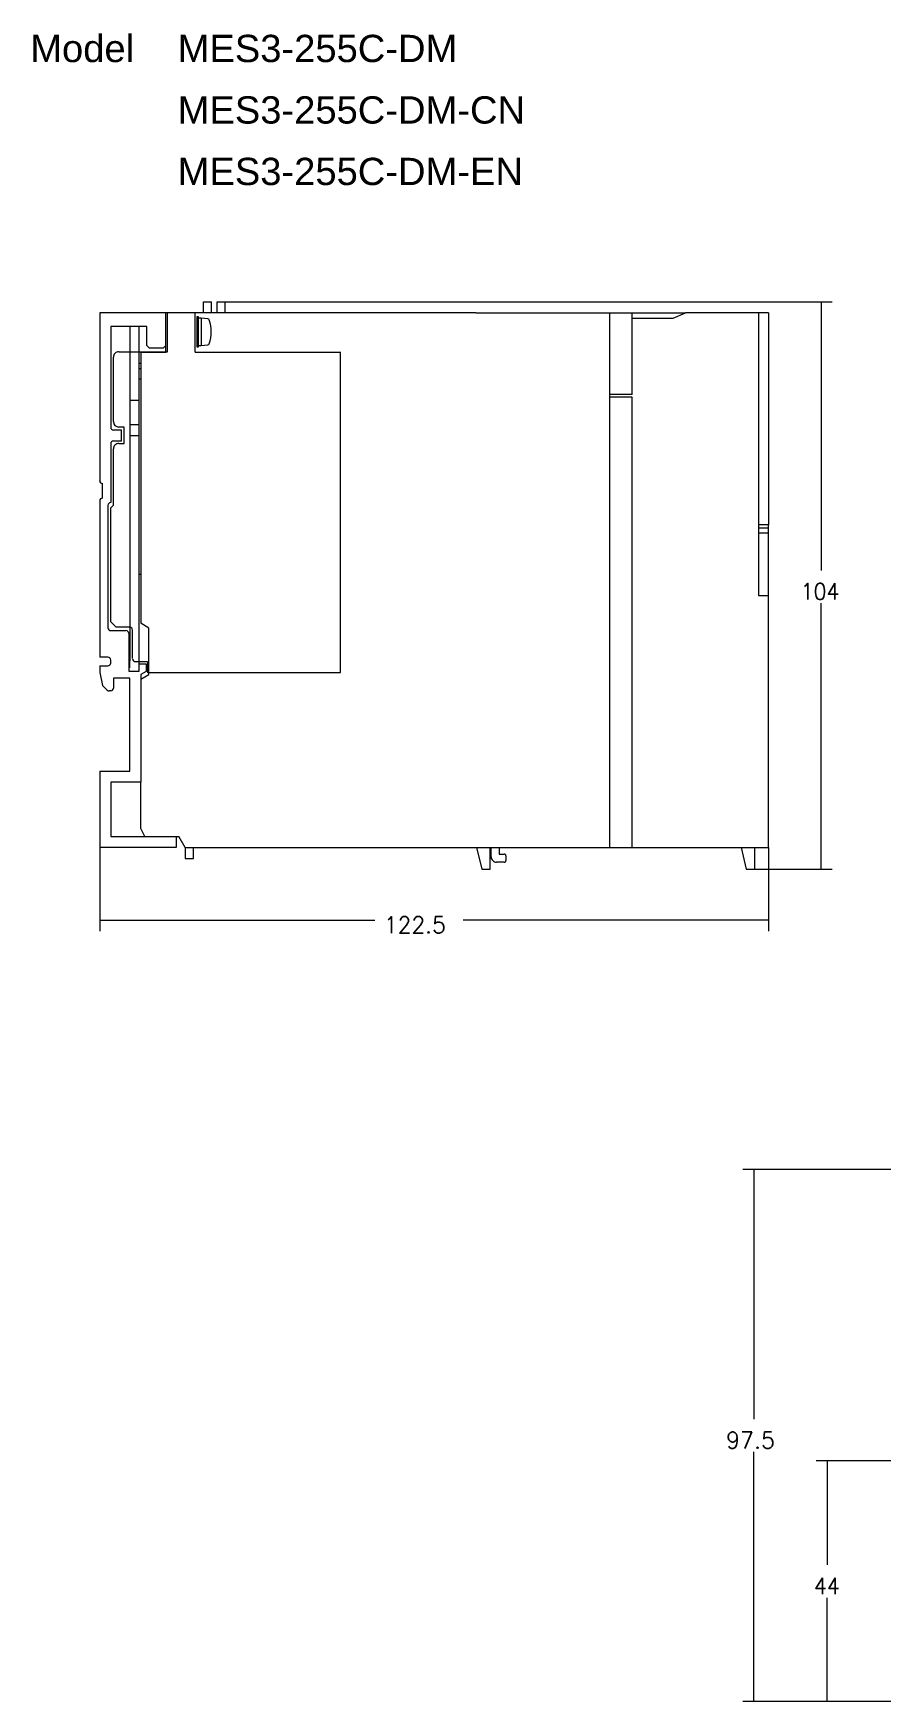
# Model space of a CAD drawing. Header units: millimetres. Extents: x 197 to 565, y 193 to 519.
# Drawn here: x 197 to 352.2, y 213.3 to 519 of the extents above; entities that cross this region are included whole.
import ezdxf

# ---------------------------------------------------------------- set-up
doc = ezdxf.new("R2010")
doc.units = ezdxf.units.MM
doc.layers.add('Top$1', color=7, linetype='Continuous', true_color=0xffffff)
doc.styles.add('Arial Unicode MS', font='Arial Unicode MS')
doc.styles.add('ideas_kanji', font='simplex.shx', dxfattribs={"bigfont": 'bigfont.shx'})
doc.dimstyles.get("Standard").update_dxf_attribs({"dimtxt": 0.18, "dimasz": 0.18, "dimexe": 0.18, "dimexo": 0.0625, "dimgap": 0.09, "dimtad": 0, "dimtih": 1, "dimtoh": 1, "dimdec": 4, "dimzin": 0, "dimdsep": 46, "dimtxsty": 'Standard', "dimcen": 0.09, "dimadec": 0, "dimazin": 0, "dimtfac": 1, "dimtdec": 4, "dimtofl": 0, "dimtmove": 0, "dimatfit": 3, "dimfxl": 1, "dimtolj": 1, "dimtzin": 0, "dimarcsym": 0})

# ---------------------------------------------------------------- blocks, each defined once
blk = doc.blocks.new('_U1')
at = {"color": 7, "lineweight": 13, "transparency": 16777216}
for p, q in [((209.186359, 369.845194), (209.186359, 354.500379)), ((331.686364, 369.845194), (331.686364, 354.500379)), ((209.186359, 356.500379), (259.577508, 356.500379)), ((331.686364, 356.500379), (275.777508, 356.500379))]:
    blk.add_line(p, q, dxfattribs=at)
at = {"color": 7, "linetype": 'Continuous', "lineweight": 13, "transparency": 16777216, "insert": (261.236508, 354.167637), "char_height": 3, "attachment_point": 7, "line_spacing_factor": 1.204819, "style": 'ideas_kanji'}
blk.add_mtext('\\W0.9799;122.5', dxfattribs=at)
blk = doc.blocks.new('_None')
blk = doc.blocks.new('_U2')
at = {"color": 7, "lineweight": 13, "transparency": 16777216}
for p, q in [((398.275025, 310.812948), (326.996681, 310.812948)), ((328.996681, 310.812948), (328.996681, 265.06287)), ((328.996681, 213.312792), (328.996681, 259.06287)), ((355.908594, 213.312792), (326.996681, 213.312792))]:
    blk.add_line(p, q, dxfattribs=at)
at = {"color": 7, "linetype": 'Continuous', "lineweight": 13, "transparency": 16777216, "insert": (323.905681, 259.730128), "char_height": 3, "attachment_point": 7, "line_spacing_factor": 1.204819, "style": 'ideas_kanji'}
blk.add_mtext('\\W0.9985;97.5', dxfattribs=at)
blk = doc.blocks.new('_U3')
at = {"color": 7, "lineweight": 13, "transparency": 16777216}
for p, q in [((355.908594, 257.412804), (340.424907, 257.412804)), ((342.424907, 257.412804), (342.424907, 238.362798)), ((342.424907, 213.312792), (342.424907, 232.362798)), ((355.908594, 213.312792), (340.424907, 213.312792))]:
    blk.add_line(p, q, dxfattribs=at)
at = {"color": 7, "linetype": 'Continuous', "lineweight": 13, "transparency": 16777216, "insert": (340.033907, 233.030056), "char_height": 3, "attachment_point": 7, "line_spacing_factor": 1.204819, "style": 'ideas_kanji'}
blk.add_mtext('\\W0.9163;44', dxfattribs=at)
blk = doc.blocks.new('_U5')
at = {"color": 7, "lineweight": 13, "transparency": 16777216}
for p, q in [((232.186359, 469.845194), (343.335768, 469.845194)), ((341.335768, 469.845194), (341.335768, 420.595194)), ((341.335768, 365.845194), (341.335768, 414.595194)), ((340.988162, 365.845194), (343.335768, 365.845194))]:
    blk.add_line(p, q, dxfattribs=at)
at = {"color": 7, "linetype": 'Continuous', "lineweight": 13, "transparency": 16777216, "insert": (337.594768, 415.262452), "char_height": 3, "attachment_point": 7, "line_spacing_factor": 1.204819, "style": 'ideas_kanji'}
blk.add_mtext('\\W0.9196;104', dxfattribs=at)

msp = doc.modelspace()

# ---------------------------------------------------------------- linework, layer by layer
at = {"color": 7, "linetype": 'Continuous', "lineweight": 18}
msp.add_line((329.248854, 365.845194), (340.988162, 365.845194), dxfattribs=at)
at = {"layer": 'Top$1', "color": 7, "linetype": 'Continuous', "lineweight": 18}
for p, q in [((221.286359, 467.845194), (209.186359, 467.845194)), ((209.186359, 467.845194), (209.186359, 437.045194)), ((227.786357, 467.845194), (221.286357, 467.845194)), ((221.286359, 460.645194), (221.286359, 467.845194)), ((221.606359, 460.694524), (221.606359, 467.894524)), ((226.686359, 460.645194), (226.686359, 467.845194)), ((278.082624, 467.845194), (227.786359, 467.845194)), ((228.186359, 467.845194), (228.186359, 469.845194)), ((228.186359, 469.845194), (229.686359, 469.845194)), ((229.686359, 467.845194), (229.686359, 469.845194)), ((230.686359, 467.845194), (230.686359, 469.845194)), ((230.686359, 469.845194), (232.186359, 469.845194)), ((232.186359, 467.845194), (232.186359, 469.845194)), ((278.082624, 467.845194), (316.472814, 467.845194)), ((302.586364, 467.845194), (302.586364, 369.845194)), ((306.686364, 452.845194), (306.686364, 467.845194)), ((314.226784, 466.845194), (316.472814, 467.845194)), ((329.886354, 467.845194), (316.472814, 467.845194)), ((329.886354, 467.845194), (329.886354, 416.045194)), ((331.686364, 467.845194), (329.886354, 467.845194)), ((331.686364, 467.845194), (331.686364, 428.945194)), ((211.186359, 465.345194), (211.186359, 446.845194)), ((217.786359, 465.345194), (211.186359, 465.345194)), ((214.686359, 465.345194), (214.686359, 451.845194)), ((216.386359, 451.845194), (216.386359, 465.345194)), ((217.786359, 461.845194), (217.786359, 465.345194)), ((227.266359, 467.098624), (226.966359, 467.098624)), ((226.966359, 467.098624), (226.966359, 461.598624)), ((227.266359, 461.598624), (227.266359, 467.098624)), ((227.766359, 466.848624), (227.266359, 466.848624)), ((228.989538, 466.741614), (227.766359, 466.848624)), ((227.766359, 466.848624), (227.766363, 461.848624)), ((302.586364, 466.845194), (302.486354, 466.845194)), ((306.686364, 466.845194), (314.226784, 466.845194)), ((218.286359, 461.345194), (217.786359, 461.845194)), ((221.286359, 461.845194), (220.786359, 461.345194)), ((227.266359, 461.848624), (227.766359, 461.848624)), ((227.766363, 461.848624), (228.989534, 461.955644)), ((211.686368, 447.894524), (211.686368, 459.694514)), ((212.686369, 460.694524), (221.606359, 460.694524)), ((216.686359, 460.645194), (216.686359, 410.925274)), ((216.686359, 460.645194), (221.286359, 460.645194)), ((220.786359, 461.345194), (218.286359, 461.345194)), ((226.686359, 460.645194), (253.286359, 460.645194)), ((226.966359, 461.598624), (227.266359, 461.598624)), ((253.286371, 401.894514), (253.286371, 460.654514)), ((216.686359, 458.545194), (216.386359, 458.545194)), ((216.686359, 457.545194), (216.386359, 457.545194)), ((216.686359, 455.683194), (216.386359, 455.670194)), ((302.586364, 453.845194), (302.486354, 453.845194)), ((306.686364, 452.845194), (302.586364, 452.845194)), ((214.686359, 451.845194), (214.686359, 447.345194)), ((214.686359, 451.845194), (216.386359, 451.845194)), ((216.386359, 447.345194), (216.386359, 451.845194)), ((306.686364, 452.345194), (302.586364, 452.345194)), ((306.686364, 369.845194), (306.686364, 452.345194)), ((213.686366, 446.894524), (212.686366, 446.894524)), ((213.686366, 443.894524), (213.686366, 446.894524)), ((214.686359, 447.345194), (216.386359, 447.345194)), ((214.686359, 447.345194), (214.686359, 445.345194)), ((216.386359, 445.345194), (216.386359, 447.345194)), ((211.186359, 443.845194), (211.186359, 433.045194)), ((213.186359, 446.345194), (211.686359, 446.345194)), ((211.686359, 444.345194), (213.186359, 444.345194)), ((212.686366, 443.894524), (213.686366, 443.894524)), ((213.186359, 444.345194), (213.186359, 446.345194)), ((214.686359, 445.345194), (214.686359, 404.045194)), ((214.686359, 445.345194), (216.386359, 445.345194)), ((216.386359, 404.045194), (216.386359, 445.345194)), ((211.686365, 432.594514), (211.686365, 442.894524)), ((209.186359, 436.983194), (209.186359, 437.045194)), ((209.686359, 433.868064), (209.686359, 436.545194)), ((209.186359, 433.368064), (209.186359, 404.695194)), ((210.686359, 432.545194), (210.686359, 410.095194)), ((211.186361, 411.194524), (211.186361, 432.094524)), ((211.186363, 432.094524), (211.686364, 432.594514)), ((331.686364, 428.945194), (329.886354, 428.945194)), ((329.886354, 428.445194), (331.686364, 428.445194)), ((331.686364, 428.445194), (331.686364, 428.945194)), ((331.686364, 427.445194), (331.686364, 428.445194)), ((331.686364, 427.445194), (329.886354, 427.445194)), ((331.686364, 416.045194), (331.686364, 427.445194)), ((216.686359, 419.845194), (216.386359, 419.882194)), ((329.886354, 416.045194), (331.686364, 416.045194)), ((331.686364, 369.845194), (331.686364, 416.045194)), ((212.186359, 410.194514), (211.186359, 411.194524)), ((214.68636, 410.194524), (212.186359, 410.194524)), ((215.18636, 404.494514), (215.18636, 409.694524)), ((218.186359, 410.059254), (216.686359, 410.925274)), ((218.186359, 401.559254), (218.186359, 410.059254)), ((211.186359, 409.595194), (213.986359, 409.595194)), ((214.486359, 409.095194), (214.486359, 402.144514)), ((210.686359, 404.695194), (209.186359, 404.695194)), ((211.186359, 403.645194), (211.186359, 404.195194)), ((214.686359, 402.745194), (214.686359, 404.045194)), ((215.743502, 403.908804), (217.900645, 403.908804)), ((216.386359, 402.169514), (216.386359, 404.045194)), ((217.925645, 403.908804), (217.925645, 401.867854)), ((209.186359, 403.145194), (210.686359, 403.145194)), ((209.186359, 403.145194), (209.186359, 401.933864)), ((209.186359, 401.933864), (209.686359, 399.545194)), ((214.686359, 400.845194), (211.686359, 400.845194)), ((211.686359, 400.845194), (211.686359, 399.045194)), ((214.486359, 402.144514), (216.411359, 402.144514)), ((214.686359, 383.845194), (214.686359, 400.845194)), ((216.526359, 403.494514), (217.686359, 403.494514)), ((217.686359, 402.122544), (216.686359, 401.545194)), ((216.686359, 400.693224), (218.186359, 401.559254)), ((216.686359, 401.545194), (216.686359, 381.845194)), ((217.686359, 403.494514), (217.686359, 402.122544)), ((217.966359, 401.894514), (253.286371, 401.894514)), ((210.539912, 398.691634), (209.686359, 399.545194)), ((211.186359, 398.545194), (210.893466, 398.545194)), ((209.186359, 383.845194), (214.686359, 383.845194)), ((209.186359, 383.845194), (209.186359, 369.845194)), ((211.186359, 381.845194), (211.186359, 371.845194)), ((216.686359, 381.845194), (211.186359, 381.845194)), ((216.686359, 373.309294), (216.686359, 381.845194)), ((217.425039, 371.845194), (216.686359, 373.309294)), ((211.186359, 371.845194), (223.186359, 371.845194)), ((223.186359, 371.845194), (223.186359, 369.845194)), ((223.186359, 371.845194), (223.686359, 371.845194)), ((224.84106, 369.845194), (223.686359, 371.845194)), ((223.186359, 369.845194), (209.186359, 369.845194)), ((224.84106, 369.845194), (306.686364, 369.845194)), ((224.84106, 369.845194), (224.84106, 367.845194)), ((224.84106, 367.845194), (226.34106, 367.845194)), ((226.34106, 367.845194), (226.34106, 369.845194)), ((278.181664, 369.845194), (279.181654, 365.845194)), ((280.681664, 365.845194), (280.681664, 369.845194)), ((280.881654, 368.145194), (280.881654, 369.845194)), ((283.281654, 367.145194), (281.881654, 367.145194)), ((282.381654, 369.845194), (282.381654, 368.645194)), ((282.381654, 368.645194), (283.281654, 368.645194)), ((283.581654, 368.345194), (283.581654, 367.445194)), ((306.686364, 369.845194), (331.686364, 369.845194)), ((326.686354, 369.845194), (327.626364, 365.845194)), ((329.186354, 365.845194), (329.186354, 369.845194)), ((279.181654, 365.845194), (280.681664, 365.845194)), ((327.626364, 365.845194), (329.186354, 365.845194))]:
    msp.add_line(p, q, dxfattribs=at)
for centre, radius, start, end in [((228.964634, 466.456984), 0.285714, 20.073198, 85.000102), ((223.194933, 464.348624), 6.428565, 339.92677, 20.0732), ((228.964655, 462.240254), 0.285689, 274.9958, 339.9282), ((212.686369, 459.694514), 1, 89.999988, 180), ((211.686359, 446.845194), 0.5, 180, 270), ((212.686367, 447.894524), 1, 180, 269.99999), ((211.686359, 443.845194), 0.5, 90, 180), ((212.686366, 442.894524), 1, 89.999988, 180), ((209.686359, 437.045194), 0.5, 180, 270), ((209.686359, 433.368064), 0.5, 90, 180), ((211.186359, 432.545194), 0.5, 90, 180), ((211.186359, 410.095194), 0.5, 180, 270), ((214.68636, 409.694524), 0.5, 0, 89.999988), ((213.986359, 409.095194), 0.5, 0, 90), ((210.686359, 404.195194), 0.5, 0, 90), ((210.686359, 403.645194), 0.5, 270, 0), ((215.707788, 404.408804), 0.5, 179.99999, 269.99998), ((210.893466, 399.045194), 0.5, 225, 270), ((211.186359, 399.045194), 0.5, 270, 0), ((281.881654, 368.145184), 0.999999, 179.99996, 270.00004), ((283.281654, 368.345194), 0.3, 359.99996, 90.00004), ((283.281654, 367.445194), 0.3, 269.99996, 0.00004)]:
    msp.add_arc(centre, radius, start, end, dxfattribs=at)

# ---------------------------------------------------------------- texts
at = {"layer": 'Top$1', "color": 7, "linetype": 'Continuous', "lineweight": 13, "char_height": 5, "attachment_point": 7, "line_spacing_factor": 1.069626, "style": 'Arial Unicode MS'}
for s, insert in [('\\fArial Unicode MS|b0|i0;\\W1.0000;\\fArial Unicode MS|b0|i0;\\fArial Unicode MS|b0|i0;Model\\fArial Unicode MS|b0|i0;', (196.455901, 513.703857)), ('\\fArial Unicode MS|b0|i0;\\W1.0000;\\fArial Unicode MS|b0|i0;\\fArial Unicode MS|b0|i0;MES3-255C-DM\\fArial Unicode MS|b0|i0;', (223.455901, 513.703857)), ('\\fArial Unicode MS|b0|i0;\\W1.0000;\\fArial Unicode MS|b0|i0;\\fArial Unicode MS|b0|i0;MES3-255C-DM-CN\\fArial Unicode MS|b0|i0;', (223.455901, 502.435729)), ('\\fArial Unicode MS|b0|i0;\\W1.0000;\\fArial Unicode MS|b0|i0;\\fArial Unicode MS|b0|i0;MES3-255C-DM-EN\\fArial Unicode MS|b0|i0;', (223.455901, 491.167602))]:
    msp.add_mtext(s, dxfattribs=dict(at, insert=insert))

# ---------------------------------------------------------------- dimensions: what is measured, and where the dimension line sits
at = {"color": 7, "linetype": 'Continuous', "lineweight": 13}
for base, p1, p2, override, picture, middle in [((341.335768, 365.845194), (232.186359, 469.845194), (329.248854, 365.845194), {"dimtxt": 3, "dimasz": 3.5, "dimexe": 2, "dimexo": 0, "dimgap": 1.5, "dimtih": 1, "dimtoh": 1, "dimdec": 0, "dimlfac": 1, "dimdsep": 44, "dimlunit": 2, "dimtxsty": 'ideas_kanji', "dimblk1": 'None', "dimblk2": 'None', "dimsah": 1, "dimse1": 0, "dimse2": 0, "dimsd1": 0, "dimsd2": 0, "dimclrd": 7, "dimclre": 7, "dimclrt": 7, "dimtol": 0, "dimtm": -0.1, "dimtfac": 1.166667, "dimtdec": 2, "dimtofl": 1, "dimtmove": 0, "dimlwd": 13, "dimlwe": 13}, '_U5', (341.335768, 417.595194)), ((328.996681, 213.312792), (398.275025, 310.812948), (355.908594, 213.312792), {"dimtxt": 3, "dimasz": 3.5, "dimexe": 2, "dimexo": 0, "dimgap": 1.5, "dimtih": 1, "dimtoh": 1, "dimdec": 1, "dimlfac": 1, "dimdsep": 46, "dimlunit": 2, "dimtxsty": 'ideas_kanji', "dimblk1": 'None', "dimblk2": 'None', "dimsah": 1, "dimse1": 0, "dimse2": 0, "dimsd1": 0, "dimsd2": 0, "dimclrd": 7, "dimclre": 7, "dimclrt": 7, "dimtol": 0, "dimtm": -0.1, "dimtfac": 1.166667, "dimtdec": 2, "dimtofl": 1, "dimtmove": 0, "dimlwd": 13, "dimlwe": 13}, '_U2', (328.996681, 262.06287)), ((342.424907, 213.312792), (355.908594, 257.412804), (355.908594, 213.312792), {"dimtxt": 3, "dimasz": 3.5, "dimexe": 2, "dimexo": 0, "dimgap": 1.5, "dimtih": 1, "dimtoh": 1, "dimdec": 0, "dimlfac": 1, "dimdsep": 44, "dimlunit": 2, "dimtxsty": 'ideas_kanji', "dimblk1": 'None', "dimblk2": 'None', "dimsah": 1, "dimse1": 0, "dimse2": 0, "dimsd1": 0, "dimsd2": 0, "dimclrd": 7, "dimclre": 7, "dimclrt": 7, "dimtol": 0, "dimtm": -0.1, "dimtfac": 1.166667, "dimtdec": 2, "dimtofl": 1, "dimtmove": 0, "dimlwd": 13, "dimlwe": 13}, '_U3', (342.424907, 235.362798))]:
    dim = msp.add_linear_dim(base=base, p1=p1, p2=p2, angle=90, dimstyle='Standard', override=override, dxfattribs=at)
    dim.commit()
    dim.dimension.update_dxf_attribs({"geometry": picture, "text_midpoint": middle, "dimtype": 160})
dim = msp.add_linear_dim(base=(331.686364, 356.500379), p1=(209.186359, 369.845194), p2=(331.686364, 369.845194), dimstyle='Standard', override={"dimtxt": 3, "dimasz": 3.5, "dimexe": 2, "dimexo": 0, "dimgap": 1.5, "dimtih": 1, "dimtoh": 1, "dimdec": 1, "dimlfac": 1, "dimdsep": 46, "dimlunit": 2, "dimtxsty": 'ideas_kanji', "dimblk1": 'None', "dimblk2": 'None', "dimsah": 1, "dimse1": 0, "dimse2": 0, "dimsd1": 0, "dimsd2": 0, "dimclrd": 7, "dimclre": 7, "dimclrt": 7, "dimtol": 0, "dimtm": -0.1, "dimtfac": 1.166667, "dimtdec": 2, "dimtofl": 1, "dimtmove": 0, "dimlwd": 13, "dimlwe": 13}, dxfattribs=at)
dim.commit()
dim.dimension.update_dxf_attribs({"geometry": '_U1', "text_midpoint": (267.677508, 356.500379), "dimtype": 160})

doc.saveas('drawing.dxf')
